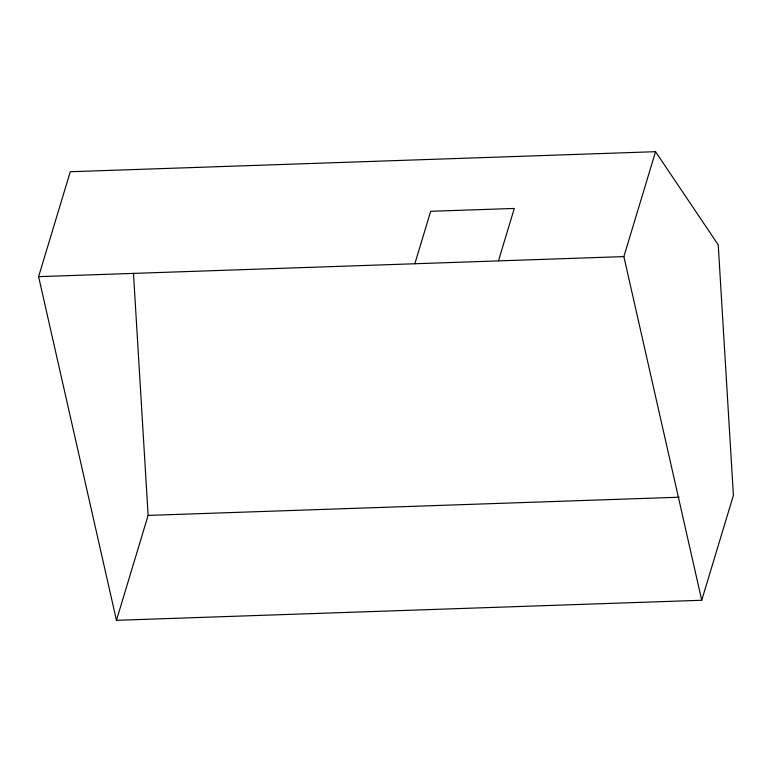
<?xml version="1.0" encoding="UTF-8"?>
<svg xmlns="http://www.w3.org/2000/svg" width="772" height="772" viewBox="0 0 772 772"><rect width="100%" height="100%" fill="white"/><g stroke="black" fill="none" stroke-linecap="round" stroke-linejoin="round"><path stroke-width="1.16" d="M38.6 276.646L70.271 171.741L655.544 151.688L718.23 244.84L733.4 495.354L701.729 600.259L116.456 620.312L38.6 276.646L623.872 256.593L655.544 151.688M116.456 620.312L148.127 515.407L133.469 273.278M414.844 263.754L430.68 211.306L514.297 208.44L498.451 260.897M148.127 515.407L679.206 497.207M623.872 256.593L701.729 600.259"/></g></svg>
